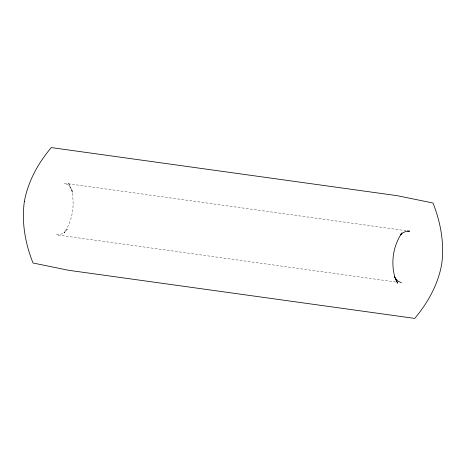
<?xml version="1.0" encoding="UTF-8"?>
<svg xmlns="http://www.w3.org/2000/svg" width="466" height="466" viewBox="0 0 466 466"><rect width="100%" height="100%" fill="white"/><g stroke="black" fill="none" stroke-linecap="round" stroke-linejoin="round"><path stroke-width="0.35" stroke-dasharray="2.33 1.75" d="M406.043 230.693L64.512 183.208L67.943 184.821L70.867 188.078L68.362 182.806L73.08 192.767L71.059 188.526C75.341 203.386 72.917 220.296 64.028 233.035L67.314 229.249L63.807 232.761L60.067 234.654L56.357 234.806L396.444 282.087"/><path stroke-width="0.7" d="M400.562 234.584L401.972 232.965C393.083 245.704 390.659 262.614 394.941 277.474L394.364 276.262M400.69 234.742L402.193 233.239L405.933 231.346L409.643 231.194L407.482 230.897M401.488 282.792L398.057 281.179L395.133 277.922L397.638 283.194L394.58 276.746M24.331 201.638C21.488 222.486 25.275 243.584 33.039 262.999L68.7 270.303L414.723 318.412C427.858 302.853 438.011 284.557 441.669 264.362C444.512 243.514 440.725 222.416 432.961 203.001L397.3 195.697L51.277 147.588C38.142 163.147 27.989 181.443 24.331 201.638"/></g></svg>
